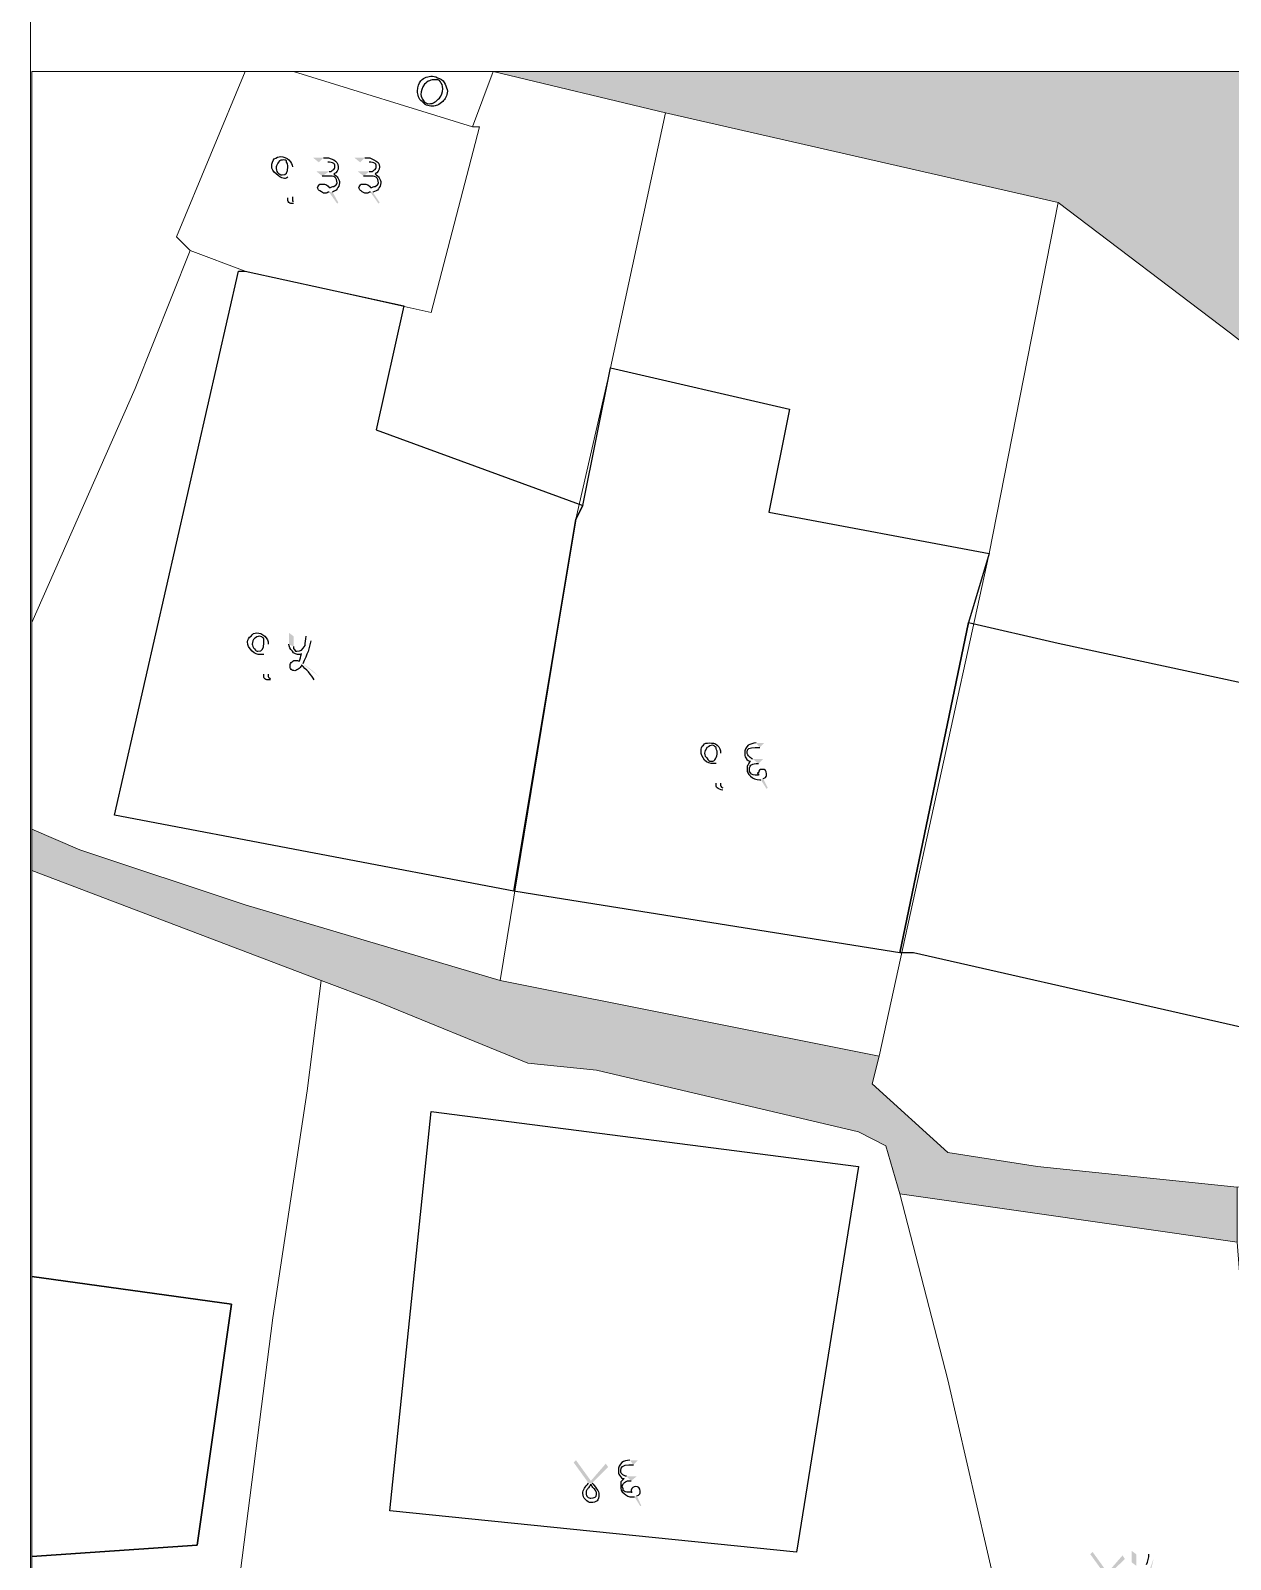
# Model space of a CAD drawing. Header units: inches. Extents: x 2 to 197762, y -33236 to 9.
# Drawn here: x 103864 to 104734, y -15167 to -14057 of the extents above; entities that cross this region are included whole.
import ezdxf

# ---------------------------------------------------------------- set-up
doc = ezdxf.new("R2010")
doc.units = ezdxf.units.IN
doc.header["$LTSCALE"] = 5
doc.header["$MEASUREMENT"] = 0
doc.layers.add('PDF_Geometry', color=7, linetype='Continuous')
doc.layers.add('PDF_Solid Fills', color=7, linetype='Continuous')

msp = doc.modelspace()

# ---------------------------------------------------------------- hatches: boundary and pattern name
at = {"layer": 'PDF_Solid Fills', "true_color": 0xc3c3c3, "transparency": 33554531}
h = msp.add_hatch(color=9, dxfattribs=at)
h.paths.add_polyline_path([(106694.44, -15126.79), (106604.44, -15721.79), (106569.44, -15706.79), (106524.44, -16036.79), (106479.44, -16016.79), (106579.44, -15311.79), (106609.44, -15086.79), (106614.44, -15086.79)], flags=0)
h.paths.add_polyline_path([(106664.44, -15091.79), (106894.44, -15206.79), (107119.44, -15326.79), (107144.44, -15336.79), (107159.44, -15346.79), (107419.44, -15361.79), (107574.44, -15371.79), (107599.44, -15371.79), (107599.44, -15411.79), (107444.44, -15396.79), (107224.44, -15376.79), (107149.44, -15366.79), (107144.44, -15366.79), (106954.44, -15266.79), (106724.44, -15146.79), (106694.44, -15126.79), (106614.44, -15086.79), (106609.44, -15086.79), (106399.44, -15036.79), (106154.44, -14981.79), (105919.44, -14936.79), (105889.44, -14921.79), (105639.44, -14811.79), (105609.44, -14796.79), (105449.44, -14726.79), (105379.44, -14696.79), (105389.44, -14671.79), (105664.44, -14796.79), (105924.44, -14911.79), (106029.44, -14936.79), (106259.44, -14981.79), (106479.44, -15031.79), (106624.44, -15071.79)], flags=0)
h.paths.add_polyline_path([(105234.44, -14616.79), (105219.44, -14646.79), (105164.44, -14746.79), (105149.44, -14861.79), (105124.44, -15061.79), (105129.44, -15086.79), (105154.44, -15206.79), (105194.44, -15206.79), (105214.44, -15296.79), (105274.44, -15571.79), (105314.44, -15636.79), (105409.44, -15811.79), (105524.44, -15976.79), (105574.44, -16051.79), (105599.44, -16246.79), (105624.44, -16436.79), (105614.44, -16621.79), (105629.44, -16691.79), (105924.44, -16711.79), (105979.44, -16761.79), (106374.44, -16806.79), (106534.44, -16811.79), (106829.44, -16821.79), (106949.44, -16826.79), (106954.44, -16826.79), (107099.44, -16801.79), (107164.44, -16781.79), (107374.44, -16721.79), (107424.44, -16706.79), (107599.44, -16706.79), (107599.44, -16756.79), (107179.44, -16816.79), (107159.44, -16816.79), (107134.44, -16821.79), (107129.44, -16826.79), (106989.44, -16851.79), (106774.44, -16851.79), (106704.44, -16851.79), (106459.44, -16851.79), (106429.44, -16851.79), (106194.44, -16826.79), (105994.44, -16806.79), (105949.44, -16796.79), (105954.44, -17081.79), (105949.44, -17331.79), (105999.44, -17421.79), (105939.44, -17421.79), (105879.44, -17301.79), (105889.44, -17116.79), (105894.44, -17071.79), (105899.44, -16751.79), (105729.44, -16741.79), (105574.44, -16731.79), (105594.44, -16681.79), (105584.44, -16676.79), (105579.44, -16501.79), (105574.44, -16356.79), (105569.44, -16306.79), (105534.44, -16106.79), (105494.44, -16056.79), (105374.44, -15956.79), (105284.44, -15966.79), (105179.44, -15981.79), (105004.44, -16006.79), (104924.44, -16006.79), (104819.44, -16061.79), (104654.44, -16046.79), (104364.44, -16021.79), (103959.44, -15986.79), (103864.44, -15961.79), (103864.44, -15826.79), (103994.44, -15841.79), (104104.44, -15841.79), (104109.44, -15911.79), (104154.44, -15916.79), (104374.44, -15946.79), (104484.44, -15951.79), (104634.44, -15956.79), (104909.44, -15971.79), (104914.44, -15971.79), (104969.44, -15951.79), (105364.44, -15916.79), (105214.44, -15581.79), (105214.44, -15576.79), (105079.44, -15226.79), (105054.44, -15216.79), (105029.44, -15036.79), (105069.44, -15031.79), (105059.44, -14881.79), (105069.44, -14741.79), (105079.44, -14621.79), (105064.44, -14576.79)], flags=0)
h.paths.add_polyline_path([(107409.44, -14471.79), (107404.44, -14501.79), (107284.44, -14491.79), (107069.44, -14466.79), (106919.44, -14446.79), (106929.44, -14421.79)], flags=0)
h.paths.add_polyline_path([(106929.44, -14421.79), (106919.44, -14446.79), (106864.44, -14441.79), (106614.44, -14381.79), (106569.44, -14351.79), (106574.44, -14326.79), (106634.44, -14361.79), (106874.44, -14416.79)], flags=0)
h.paths.add_polyline_path([(107599.44, -14421.79), (107589.44, -14426.79), (107459.44, -14496.79), (107429.44, -14501.79), (107414.44, -14546.79), (107409.44, -14556.79), (107359.44, -14736.79), (107359.44, -14766.79), (107329.44, -14836.79), (107314.44, -14876.79), (107159.44, -15296.79), (107144.44, -15336.79), (107119.44, -15326.79), (107174.44, -15196.79), (107184.44, -15141.79), (107194.44, -15111.79), (107239.44, -15006.79), (107309.44, -14836.79), (107324.44, -14796.79), (107319.44, -14791.79), (107349.44, -14651.79), (107399.44, -14526.79), (107404.44, -14501.79), (107409.44, -14471.79), (107444.44, -14476.79), (107579.44, -14406.79), (107599.44, -14396.79)], flags=0)
h.paths.add_polyline_path([(103864.44, -14636.79), (103899.44, -14651.79), (104019.44, -14691.79), (104204.44, -14746.79), (104479.44, -14801.79), (104474.44, -14821.79), (104529.44, -14871.79), (104594.44, -14881.79), (104739.44, -14896.79), (104739.44, -14936.79), (104494.44, -14901.79), (104484.44, -14866.79), (104464.44, -14856.79), (104274.44, -14811.79), (104224.44, -14806.79), (104114.44, -14761.79), (104074.44, -14746.79), (103864.44, -14666.79)], flags=0)
h.paths.add_polyline_path([(103864.44, -17336.79), (103909.44, -17361.79), (104019.44, -17381.79), (104229.44, -17421.79), (103904.44, -17421.79), (103864.44, -17411.79)], flags=0)
h.paths.add_polyline_path([(105549.44, -14296.79), (105384.44, -14576.79), (105429.44, -14596.79), (105389.44, -14671.79), (105379.44, -14696.79), (105234.44, -14616.79), (105064.44, -14576.79), (105024.44, -14521.79), (104974.44, -14471.79), (104914.44, -14416.79), (104734.44, -14276.79), (104609.44, -14181.79), (104324.44, -14116.79), (104199.44, -14086.79), (104814.44, -14086.79), (104999.44, -14241.79), (104999.44, -14251.79), (105339.44, -14401.79), (105469.44, -14116.79), (105479.44, -14086.79), (105484.44, -14086.79), (105609.44, -14086.79), (105549.44, -14231.79), (105569.44, -14251.79)], flags=0)
h.paths.add_polyline_path([(106574.44, -14326.79), (106569.44, -14351.79), (106404.44, -14251.79), (106219.44, -14261.79), (106049.44, -14251.79), (105969.44, -14246.79), (105949.44, -14206.79), (105889.44, -14086.79), (105914.44, -14086.79), (105994.44, -14221.79), (106184.44, -14241.79), (106399.44, -14221.79)], flags=0)
h = msp.add_hatch(color=9, dxfattribs=at)
h.paths.add_polyline_path([(106694.44, -15126.79), (106604.44, -15721.79), (106569.44, -15706.79), (106524.44, -16036.79), (106479.44, -16016.79), (106579.44, -15311.79), (106609.44, -15086.79), (106614.44, -15086.79)], flags=0)
h.paths.add_polyline_path([(106664.44, -15091.79), (106894.44, -15206.79), (107119.44, -15326.79), (107144.44, -15336.79), (107159.44, -15346.79), (107419.44, -15361.79), (107574.44, -15371.79), (107599.44, -15371.79), (107599.44, -15411.79), (107444.44, -15396.79), (107224.44, -15376.79), (107149.44, -15366.79), (107144.44, -15366.79), (106954.44, -15266.79), (106724.44, -15146.79), (106694.44, -15126.79), (106614.44, -15086.79), (106609.44, -15086.79), (106399.44, -15036.79), (106154.44, -14981.79), (105919.44, -14936.79), (105889.44, -14921.79), (105639.44, -14811.79), (105609.44, -14796.79), (105449.44, -14726.79), (105379.44, -14696.79), (105389.44, -14671.79), (105664.44, -14796.79), (105924.44, -14911.79), (106029.44, -14936.79), (106259.44, -14981.79), (106479.44, -15031.79), (106624.44, -15071.79)], flags=0)
h.paths.add_polyline_path([(105234.44, -14616.79), (105219.44, -14646.79), (105164.44, -14746.79), (105149.44, -14861.79), (105124.44, -15061.79), (105129.44, -15086.79), (105154.44, -15206.79), (105194.44, -15206.79), (105214.44, -15296.79), (105274.44, -15571.79), (105314.44, -15636.79), (105409.44, -15811.79), (105524.44, -15976.79), (105574.44, -16051.79), (105599.44, -16246.79), (105624.44, -16436.79), (105614.44, -16621.79), (105629.44, -16691.79), (105924.44, -16711.79), (105979.44, -16761.79), (106374.44, -16806.79), (106534.44, -16811.79), (106829.44, -16821.79), (106949.44, -16826.79), (106954.44, -16826.79), (107099.44, -16801.79), (107164.44, -16781.79), (107374.44, -16721.79), (107424.44, -16706.79), (107599.44, -16706.79), (107599.44, -16756.79), (107179.44, -16816.79), (107159.44, -16816.79), (107134.44, -16821.79), (107129.44, -16826.79), (106989.44, -16851.79), (106774.44, -16851.79), (106704.44, -16851.79), (106459.44, -16851.79), (106429.44, -16851.79), (106194.44, -16826.79), (105994.44, -16806.79), (105949.44, -16796.79), (105954.44, -17081.79), (105949.44, -17331.79), (105999.44, -17421.79), (105939.44, -17421.79), (105879.44, -17301.79), (105889.44, -17116.79), (105894.44, -17071.79), (105899.44, -16751.79), (105729.44, -16741.79), (105574.44, -16731.79), (105594.44, -16681.79), (105584.44, -16676.79), (105579.44, -16501.79), (105574.44, -16356.79), (105569.44, -16306.79), (105534.44, -16106.79), (105494.44, -16056.79), (105374.44, -15956.79), (105284.44, -15966.79), (105179.44, -15981.79), (105004.44, -16006.79), (104924.44, -16006.79), (104819.44, -16061.79), (104654.44, -16046.79), (104364.44, -16021.79), (103959.44, -15986.79), (103864.44, -15961.79), (103864.44, -15826.79), (103994.44, -15841.79), (104104.44, -15841.79), (104109.44, -15911.79), (104154.44, -15916.79), (104374.44, -15946.79), (104484.44, -15951.79), (104634.44, -15956.79), (104909.44, -15971.79), (104914.44, -15971.79), (104969.44, -15951.79), (105364.44, -15916.79), (105214.44, -15581.79), (105214.44, -15576.79), (105079.44, -15226.79), (105054.44, -15216.79), (105029.44, -15036.79), (105069.44, -15031.79), (105059.44, -14881.79), (105069.44, -14741.79), (105079.44, -14621.79), (105064.44, -14576.79)], flags=0)
h.paths.add_polyline_path([(107409.44, -14471.79), (107404.44, -14501.79), (107284.44, -14491.79), (107069.44, -14466.79), (106919.44, -14446.79), (106929.44, -14421.79)], flags=0)
h.paths.add_polyline_path([(106929.44, -14421.79), (106919.44, -14446.79), (106864.44, -14441.79), (106614.44, -14381.79), (106569.44, -14351.79), (106574.44, -14326.79), (106634.44, -14361.79), (106874.44, -14416.79)], flags=0)
h.paths.add_polyline_path([(107599.44, -14421.79), (107589.44, -14426.79), (107459.44, -14496.79), (107429.44, -14501.79), (107414.44, -14546.79), (107409.44, -14556.79), (107359.44, -14736.79), (107359.44, -14766.79), (107329.44, -14836.79), (107314.44, -14876.79), (107159.44, -15296.79), (107144.44, -15336.79), (107119.44, -15326.79), (107174.44, -15196.79), (107184.44, -15141.79), (107194.44, -15111.79), (107239.44, -15006.79), (107309.44, -14836.79), (107324.44, -14796.79), (107319.44, -14791.79), (107349.44, -14651.79), (107399.44, -14526.79), (107404.44, -14501.79), (107409.44, -14471.79), (107444.44, -14476.79), (107579.44, -14406.79), (107599.44, -14396.79)], flags=0)
h.paths.add_polyline_path([(103864.44, -14636.79), (103899.44, -14651.79), (104019.44, -14691.79), (104204.44, -14746.79), (104479.44, -14801.79), (104474.44, -14821.79), (104529.44, -14871.79), (104594.44, -14881.79), (104739.44, -14896.79), (104739.44, -14936.79), (104494.44, -14901.79), (104484.44, -14866.79), (104464.44, -14856.79), (104274.44, -14811.79), (104224.44, -14806.79), (104114.44, -14761.79), (104074.44, -14746.79), (103864.44, -14666.79)], flags=0)
h.paths.add_polyline_path([(103864.44, -17336.79), (103909.44, -17361.79), (104019.44, -17381.79), (104229.44, -17421.79), (103904.44, -17421.79), (103864.44, -17411.79)], flags=0)
h.paths.add_polyline_path([(105549.44, -14296.79), (105384.44, -14576.79), (105429.44, -14596.79), (105389.44, -14671.79), (105379.44, -14696.79), (105234.44, -14616.79), (105064.44, -14576.79), (105024.44, -14521.79), (104974.44, -14471.79), (104914.44, -14416.79), (104734.44, -14276.79), (104609.44, -14181.79), (104324.44, -14116.79), (104199.44, -14086.79), (104814.44, -14086.79), (104999.44, -14241.79), (104999.44, -14251.79), (105339.44, -14401.79), (105469.44, -14116.79), (105479.44, -14086.79), (105484.44, -14086.79), (105609.44, -14086.79), (105549.44, -14231.79), (105569.44, -14251.79)], flags=0)
h.paths.add_polyline_path([(106574.44, -14326.79), (106569.44, -14351.79), (106404.44, -14251.79), (106219.44, -14261.79), (106049.44, -14251.79), (105969.44, -14246.79), (105949.44, -14206.79), (105889.44, -14086.79), (105914.44, -14086.79), (105994.44, -14221.79), (106184.44, -14241.79), (106399.44, -14221.79)], flags=0)
at = {"layer": 'PDF_Solid Fills', "transparency": 33554559}
h = msp.add_hatch(color=256, dxfattribs=at)
h.paths.add_polyline_path([(104053.61, -14155.95), (104053.61, -14177.62)], flags=0)
h.paths.add_polyline_path([(104054.44, -14180.95), (104054.44, -14182.62)], flags=0)
h.paths.add_polyline_path([(104072.78, -14152.62), (104068.61, -14149.29), (104076.11, -14149.29)], flags=0)
h.paths.add_polyline_path([(104082.78, -14174.29), (104086.94, -14181.79), (104086.11, -14182.62), (104080.28, -14174.29)], flags=0)
h.paths.add_polyline_path([(104075.28, -14162.62), (104071.11, -14159.29), (104080.28, -14159.29)], flags=0)
h.paths.add_polyline_path([(104102.78, -14152.62), (104098.61, -14149.29), (104106.11, -14149.29)], flags=0)
h.paths.add_polyline_path([(104111.94, -14174.29), (104116.94, -14181.79), (104116.11, -14182.62), (104110.28, -14174.29)], flags=0)
h.paths.add_polyline_path([(104105.28, -14162.62), (104101.11, -14159.29), (104109.44, -14159.29)], flags=0)
h = msp.add_hatch(color=256, dxfattribs=at)
h.paths.add_polyline_path([(104036.11, -14502.62), (104036.11, -14524.29)], flags=0)
h.paths.add_polyline_path([(104037.78, -14527.62), (104037.78, -14528.45)], flags=0)
h.paths.add_polyline_path([(104063.61, -14496.79), (104066.94, -14500.12)], flags=0)
h.paths.add_polyline_path([(104072.78, -14525.95, 0.0591512), (104061.11, -14516.79)], flags=0)
h.paths.add_polyline_path([(104072.78, -14525.95), (104069.44, -14528.45)], flags=0)
h.paths.add_polyline_path([(104051.11, -14502.62), (104051.11, -14494.29), (104054.44, -14496.79), (104054.44, -14504.29)], flags=0)
h = msp.add_hatch(color=256, dxfattribs=at)
h.paths.add_polyline_path([(104364.44, -14581.79), (104364.44, -14603.45)], flags=0)
h.paths.add_polyline_path([(104366.11, -14606.79), (104366.11, -14608.45)], flags=0)
h.paths.add_polyline_path([(104392.78, -14577.62), (104396.11, -14574.29), (104390.28, -14574.29)], flags=0)
h.paths.add_polyline_path([(104393.61, -14600.95), (104397.78, -14607.62), (104398.61, -14606.79), (104395.28, -14600.12)], flags=0)
h.paths.add_polyline_path([(104391.94, -14589.29), (104395.28, -14585.95), (104387.78, -14585.95)], flags=0)
h = msp.add_hatch(color=256, dxfattribs=at)
h.paths.add_polyline_path([(104268.61, -15111.79), (104257.78, -15096.79), (104259.44, -15095.12), (104270.28, -15110.12), (104281.11, -15097.62), (104282.78, -15100.12), (104271.11, -15111.79)], flags=0)
h.paths.add_polyline_path([(104301.11, -15098.45), (104304.44, -15095.12), (104298.61, -15095.12)], flags=0)
h.paths.add_polyline_path([(104301.94, -15121.79), (104306.11, -15128.45), (104306.94, -15128.45), (104303.61, -15120.95)], flags=0)
h.paths.add_polyline_path([(104299.44, -15110.12), (104303.61, -15106.79), (104296.11, -15106.79)], flags=0)
h = msp.add_hatch(color=256, dxfattribs=at)
h.paths.add_polyline_path([(104643.61, -15178.45), (104632.78, -15163.45), (104634.44, -15161.79), (104645.28, -15176.79), (104656.11, -15164.29), (104657.78, -15166.79), (104646.11, -15178.45)], flags=0)
h.paths.add_polyline_path([(104675.28, -15163.45), (104678.61, -15166.79)], flags=0)
h.paths.add_polyline_path([(104672.78, -15183.45, 0.088944), (104678.61, -15166.79)], flags=0)
h.paths.add_polyline_path([(104684.44, -15193.45), (104681.11, -15195.12)], flags=0)
h.paths.add_polyline_path([(104662.78, -15169.29), (104662.78, -15160.95), (104666.11, -15163.45), (104666.11, -15171.79)], flags=0)

# ---------------------------------------------------------------- linework, layer by layer
at = {"layer": 'PDF_Geometry', "lineweight": 13}
msp.add_lwpolyline([(103863.61, -13751.79), (107601.11, -13751.79), (107601.11, -17423.45), (103863.61, -17423.45)], close=True, dxfattribs=at)
at = {"layer": 'PDF_Geometry', "lineweight": 9}
for points in [[(103979.44, -14216.79), (103939.44, -14316.79), (103864.44, -14486.79), (103864.44, -14086.79), (104019.44, -14086.79), (103969.44, -14206.79)], [(104324.44, -14116.79), (104284.44, -14301.79), (104259.44, -14411.79), (104204.44, -14746.79), (104019.44, -14691.79), (103899.44, -14651.79), (103864.44, -14636.79), (103864.44, -14486.79), (103939.44, -14316.79), (103979.44, -14216.79), (104019.44, -14231.79), (104154.44, -14261.79), (104189.44, -14126.79), (104184.44, -14126.79), (104199.44, -14086.79)], [(103979.44, -14216.79), (103939.44, -14316.79), (103864.44, -14486.79), (103864.44, -14086.79), (104019.44, -14086.79), (103969.44, -14206.79)], [(104324.44, -14116.79), (104284.44, -14301.79), (104259.44, -14411.79), (104204.44, -14746.79), (104019.44, -14691.79), (103899.44, -14651.79), (103864.44, -14636.79), (103864.44, -14486.79), (103939.44, -14316.79), (103979.44, -14216.79), (104019.44, -14231.79), (104154.44, -14261.79), (104189.44, -14126.79), (104184.44, -14126.79), (104199.44, -14086.79)], [(104184.44, -14126.79), (104189.44, -14126.79), (104154.44, -14261.79), (104019.44, -14231.79), (103979.44, -14216.79), (103969.44, -14206.79), (104019.44, -14086.79), (104054.44, -14086.79)], [(104184.44, -14126.79), (104189.44, -14126.79), (104154.44, -14261.79), (104019.44, -14231.79), (103979.44, -14216.79), (103969.44, -14206.79), (104019.44, -14086.79), (104054.44, -14086.79)], [(104184.44, -14126.79), (104054.44, -14086.79), (104154.44, -14086.79), (104199.44, -14086.79)], [(104184.44, -14126.79), (104054.44, -14086.79), (104154.44, -14086.79), (104199.44, -14086.79)], [(105549.44, -14296.79), (105384.44, -14576.79), (105429.44, -14596.79), (105389.44, -14671.79), (105379.44, -14696.79), (105234.44, -14616.79), (105064.44, -14576.79), (105024.44, -14521.79), (104974.44, -14471.79), (104914.44, -14416.79), (104734.44, -14276.79), (104609.44, -14181.79), (104324.44, -14116.79), (104199.44, -14086.79), (104814.44, -14086.79), (104999.44, -14241.79), (104999.44, -14251.79), (105339.44, -14401.79), (105469.44, -14116.79), (105479.44, -14086.79), (105484.44, -14086.79), (105609.44, -14086.79), (105549.44, -14231.79), (105569.44, -14251.79)], [(105549.44, -14296.79), (105384.44, -14576.79), (105429.44, -14596.79), (105389.44, -14671.79), (105379.44, -14696.79), (105234.44, -14616.79), (105064.44, -14576.79), (105024.44, -14521.79), (104974.44, -14471.79), (104914.44, -14416.79), (104734.44, -14276.79), (104609.44, -14181.79), (104324.44, -14116.79), (104199.44, -14086.79), (104814.44, -14086.79), (104999.44, -14241.79), (104999.44, -14251.79), (105339.44, -14401.79), (105469.44, -14116.79), (105479.44, -14086.79), (105484.44, -14086.79), (105609.44, -14086.79), (105549.44, -14231.79), (105569.44, -14251.79)], [(104609.44, -14181.79), (104559.44, -14436.79), (104479.44, -14801.79), (104204.44, -14746.79), (104259.44, -14411.79), (104284.44, -14301.79), (104324.44, -14116.79)], [(104609.44, -14181.79), (104559.44, -14436.79), (104479.44, -14801.79), (104204.44, -14746.79), (104259.44, -14411.79), (104284.44, -14301.79), (104324.44, -14116.79)], [(105064.44, -14576.79), (105079.44, -14621.79), (105069.44, -14741.79), (105059.44, -14881.79), (104874.44, -14891.79), (104739.44, -14896.79), (104594.44, -14881.79), (104529.44, -14871.79), (104474.44, -14821.79), (104479.44, -14801.79), (104559.44, -14436.79), (104609.44, -14181.79), (104734.44, -14276.79), (104914.44, -14416.79), (104974.44, -14471.79), (105024.44, -14521.79)], [(105064.44, -14576.79), (105079.44, -14621.79), (105069.44, -14741.79), (105059.44, -14881.79), (104874.44, -14891.79), (104739.44, -14896.79), (104594.44, -14881.79), (104529.44, -14871.79), (104474.44, -14821.79), (104479.44, -14801.79), (104559.44, -14436.79), (104609.44, -14181.79), (104734.44, -14276.79), (104914.44, -14416.79), (104974.44, -14471.79), (105024.44, -14521.79)], [(103864.44, -14636.79), (103899.44, -14651.79), (104019.44, -14691.79), (104204.44, -14746.79), (104479.44, -14801.79), (104474.44, -14821.79), (104529.44, -14871.79), (104594.44, -14881.79), (104739.44, -14896.79), (104739.44, -14936.79), (104494.44, -14901.79), (104484.44, -14866.79), (104464.44, -14856.79), (104274.44, -14811.79), (104224.44, -14806.79), (104114.44, -14761.79), (104074.44, -14746.79), (103864.44, -14666.79)], [(103864.44, -14636.79), (103899.44, -14651.79), (104019.44, -14691.79), (104204.44, -14746.79), (104479.44, -14801.79), (104474.44, -14821.79), (104529.44, -14871.79), (104594.44, -14881.79), (104739.44, -14896.79), (104739.44, -14936.79), (104494.44, -14901.79), (104484.44, -14866.79), (104464.44, -14856.79), (104274.44, -14811.79), (104224.44, -14806.79), (104114.44, -14761.79), (104074.44, -14746.79), (103864.44, -14666.79)], [(104074.44, -14746.79), (104064.44, -14826.79), (104039.44, -14991.79), (104014.44, -15186.79), (104014.44, -15196.79), (103864.44, -15191.79), (103864.44, -14666.79)], [(104074.44, -14746.79), (104064.44, -14826.79), (104039.44, -14991.79), (104014.44, -15186.79), (104014.44, -15196.79), (103864.44, -15191.79), (103864.44, -14666.79)], [(104494.44, -14901.79), (104529.44, -15036.79), (104599.44, -15341.79), (104449.44, -15361.79), (104439.44, -15361.79), (104229.44, -15386.79), (104064.44, -15406.79), (104049.44, -15406.79), (104049.44, -15351.79), (104019.44, -15351.79), (104019.44, -15216.79), (104014.44, -15196.79), (104014.44, -15186.79), (104039.44, -14991.79), (104064.44, -14826.79), (104074.44, -14746.79), (104114.44, -14761.79), (104224.44, -14806.79), (104274.44, -14811.79), (104464.44, -14856.79), (104484.44, -14866.79)], [(104494.44, -14901.79), (104529.44, -15036.79), (104599.44, -15341.79), (104449.44, -15361.79), (104439.44, -15361.79), (104229.44, -15386.79), (104064.44, -15406.79), (104049.44, -15406.79), (104049.44, -15351.79), (104019.44, -15351.79), (104019.44, -15216.79), (104014.44, -15196.79), (104014.44, -15186.79), (104039.44, -14991.79), (104064.44, -14826.79), (104074.44, -14746.79), (104114.44, -14761.79), (104224.44, -14806.79), (104274.44, -14811.79), (104464.44, -14856.79), (104484.44, -14866.79)], [(104494.44, -14901.79), (104739.44, -14936.79), (104769.44, -15321.79), (104599.44, -15341.79), (104529.44, -15036.79)], [(104494.44, -14901.79), (104739.44, -14936.79), (104769.44, -15321.79), (104599.44, -15341.79), (104529.44, -15036.79)]]:
    msp.add_lwpolyline(points, close=True, dxfattribs=at)
at = {"layer": 'PDF_Geometry', "color": 21, "lineweight": 13, "true_color": 0xffafaf}
for points in [[(104264.44, -14401.79), (104259.44, -14411.79), (104214.44, -14681.79), (103924.44, -14626.79), (104014.44, -14231.79), (104019.44, -14231.79), (104134.44, -14256.79), (104114.44, -14346.79)], [(104264.44, -14401.79), (104259.44, -14411.79), (104214.44, -14681.79), (103924.44, -14626.79), (104014.44, -14231.79), (104019.44, -14231.79), (104134.44, -14256.79), (104114.44, -14346.79)], [(104264.44, -14401.79), (104259.44, -14411.79), (104214.44, -14681.79), (103924.44, -14626.79), (104014.44, -14231.79), (104019.44, -14231.79), (104134.44, -14256.79), (104114.44, -14346.79)], [(104264.44, -14401.79), (104259.44, -14411.79), (104214.44, -14681.79), (103924.44, -14626.79), (104014.44, -14231.79), (104019.44, -14231.79), (104134.44, -14256.79), (104114.44, -14346.79)], [(104544.44, -14486.79), (104494.44, -14726.79), (104244.44, -14686.79), (104214.44, -14681.79), (104259.44, -14411.79), (104264.44, -14401.79), (104284.44, -14301.79), (104414.44, -14331.79), (104399.44, -14406.79), (104559.44, -14436.79)], [(104544.44, -14486.79), (104494.44, -14726.79), (104244.44, -14686.79), (104214.44, -14681.79), (104259.44, -14411.79), (104264.44, -14401.79), (104284.44, -14301.79), (104414.44, -14331.79), (104399.44, -14406.79), (104559.44, -14436.79)], [(104544.44, -14486.79), (104494.44, -14726.79), (104244.44, -14686.79), (104214.44, -14681.79), (104259.44, -14411.79), (104264.44, -14401.79), (104284.44, -14301.79), (104414.44, -14331.79), (104399.44, -14406.79), (104559.44, -14436.79)], [(104544.44, -14486.79), (104494.44, -14726.79), (104244.44, -14686.79), (104214.44, -14681.79), (104259.44, -14411.79), (104264.44, -14401.79), (104284.44, -14301.79), (104414.44, -14331.79), (104399.44, -14406.79), (104559.44, -14436.79)], [(104494.44, -14726.79), (104544.44, -14486.79), (104609.44, -14501.79), (104934.44, -14571.79), (104879.44, -14811.79), (104504.44, -14726.79)], [(104494.44, -14726.79), (104544.44, -14486.79), (104609.44, -14501.79), (104934.44, -14571.79), (104879.44, -14811.79), (104504.44, -14726.79)], [(104494.44, -14726.79), (104544.44, -14486.79), (104609.44, -14501.79), (104934.44, -14571.79), (104879.44, -14811.79), (104504.44, -14726.79)], [(104494.44, -14726.79), (104544.44, -14486.79), (104609.44, -14501.79), (104934.44, -14571.79), (104879.44, -14811.79), (104504.44, -14726.79)], [(104464.44, -14881.79), (104419.44, -15161.79), (104124.44, -15131.79), (104154.44, -14841.79)], [(104464.44, -14881.79), (104419.44, -15161.79), (104124.44, -15131.79), (104154.44, -14841.79)], [(104464.44, -14881.79), (104419.44, -15161.79), (104124.44, -15131.79), (104154.44, -14841.79)], [(104464.44, -14881.79), (104419.44, -15161.79), (104124.44, -15131.79), (104154.44, -14841.79)], [(103864.44, -15165.06), (103984.44, -15156.79), (104009.44, -14981.79), (103864.44, -14961.79), (104009.44, -14981.79), (103984.44, -15156.79)], [(103864.44, -15165.06), (103984.44, -15156.79), (104009.44, -14981.79), (103864.44, -14961.79), (104009.44, -14981.79), (103984.44, -15156.79)]]:
    msp.add_lwpolyline(points, close=True, dxfattribs=at)
at = {"layer": 'PDF_Geometry', "color": 21, "lineweight": 25, "true_color": 0xffafaf}
for points in [[(104264.44, -14401.79), (104259.44, -14411.79), (104214.44, -14681.79), (103924.44, -14626.79), (104014.44, -14231.79), (104019.44, -14231.79), (104134.44, -14256.79), (104114.44, -14346.79)], [(104264.44, -14401.79), (104259.44, -14411.79), (104214.44, -14681.79), (103924.44, -14626.79), (104014.44, -14231.79), (104019.44, -14231.79), (104134.44, -14256.79), (104114.44, -14346.79)], [(104544.44, -14486.79), (104494.44, -14726.79), (104244.44, -14686.79), (104214.44, -14681.79), (104259.44, -14411.79), (104264.44, -14401.79), (104284.44, -14301.79), (104414.44, -14331.79), (104399.44, -14406.79), (104559.44, -14436.79)], [(104544.44, -14486.79), (104494.44, -14726.79), (104244.44, -14686.79), (104214.44, -14681.79), (104259.44, -14411.79), (104264.44, -14401.79), (104284.44, -14301.79), (104414.44, -14331.79), (104399.44, -14406.79), (104559.44, -14436.79)], [(104494.44, -14726.79), (104544.44, -14486.79), (104609.44, -14501.79), (104934.44, -14571.79), (104879.44, -14811.79), (104504.44, -14726.79)], [(104494.44, -14726.79), (104544.44, -14486.79), (104609.44, -14501.79), (104934.44, -14571.79), (104879.44, -14811.79), (104504.44, -14726.79)], [(104464.44, -14881.79), (104419.44, -15161.79), (104124.44, -15131.79), (104154.44, -14841.79)], [(104464.44, -14881.79), (104419.44, -15161.79), (104124.44, -15131.79), (104154.44, -14841.79)], [(103864.44, -15165.06), (103984.44, -15156.79), (104009.44, -14981.79), (103864.44, -14961.79), (104009.44, -14981.79), (103984.44, -15156.79)]]:
    msp.add_lwpolyline(points, close=True, dxfattribs=at)
at = {"layer": 'PDF_Geometry', "lineweight": 25}
for points in [[(104144.44, -14100.95), (104144.44, -14097.62), (104145.28, -14095.12), (104146.94, -14093.45)], [(104146.94, -14093.45), (104149.44, -14090.95), (104151.94, -14090.12), (104155.28, -14090.12)], [(104149.44, -14095.95), (104147.78, -14098.45), (104146.94, -14100.95), (104146.94, -14103.45)], [(104156.94, -14092.62), (104154.44, -14092.62), (104151.94, -14093.45), (104149.44, -14095.95)], [(104155.28, -14090.12), (104156.94, -14090.12), (104158.61, -14090.95), (104160.28, -14091.79)], [(104161.11, -14094.29), (104160.28, -14092.62), (104158.61, -14092.62), (104156.94, -14092.62)], [(104160.28, -14091.79), (104162.78, -14092.62), (104163.61, -14094.29), (104164.44, -14095.95)], [(104160.28, -14105.95), (104161.94, -14104.29), (104162.78, -14101.79), (104162.78, -14099.29)], [(104162.78, -14099.29), (104162.78, -14096.79), (104161.94, -14095.12), (104161.11, -14094.29)], [(104164.44, -14095.95), (104165.28, -14097.62), (104166.11, -14099.29), (104166.11, -14100.95)], [(104147.78, -14108.45), (104145.28, -14106.79), (104144.44, -14103.45), (104144.44, -14100.95)], [(104146.94, -14103.45), (104146.94, -14105.12), (104147.78, -14106.79), (104148.61, -14107.62)], [(104155.28, -14111.79), (104151.94, -14111.79), (104149.44, -14110.95), (104147.78, -14108.45)], [(104148.61, -14107.62), (104149.44, -14109.29), (104151.11, -14110.12), (104152.78, -14110.12)], [(104152.78, -14110.12), (104156.11, -14110.12), (104157.78, -14108.45), (104160.28, -14105.95)], [(104162.78, -14108.45), (104160.28, -14110.95), (104157.78, -14111.79), (104155.28, -14111.79)], [(104166.11, -14100.95), (104166.11, -14104.29), (104164.44, -14106.79), (104162.78, -14108.45)], [(104038.61, -14155.12), (104038.61, -14153.45), (104039.44, -14151.79), (104040.28, -14150.12)], [(104040.28, -14150.12), (104041.94, -14149.29), (104043.61, -14148.45), (104045.28, -14148.45)], [(104043.61, -14152.62), (104042.78, -14153.45), (104041.94, -14155.12), (104041.94, -14155.95)], [(104046.94, -14150.95), (104046.11, -14150.95), (104044.44, -14150.95), (104043.61, -14152.62)], [(104045.28, -14148.45), (104046.94, -14148.45), (104049.44, -14149.29), (104051.11, -14150.95)], [(104049.44, -14152.62), (104049.44, -14150.95), (104048.61, -14150.95), (104046.94, -14150.95)], [(104050.28, -14155.95), (104050.28, -14154.29), (104050.28, -14153.45), (104049.44, -14152.62)], [(104051.11, -14150.95), (104052.78, -14152.62), (104053.61, -14154.29), (104053.61, -14155.95)], [(104076.11, -14149.29), (104078.61, -14149.29), (104081.11, -14149.29), (104083.61, -14150.95)], [(104083.61, -14153.45), (104082.78, -14152.62), (104081.11, -14152.62), (104079.44, -14152.62)], [(104083.61, -14150.95), (104085.28, -14151.79), (104086.94, -14153.45), (104086.94, -14155.95)], [(104084.44, -14155.95), (104084.44, -14155.12), (104084.44, -14154.29), (104083.61, -14153.45)], [(104106.11, -14149.29), (104108.61, -14149.29), (104111.11, -14149.29), (104112.78, -14150.95)], [(104113.61, -14153.45), (104112.78, -14152.62), (104111.11, -14152.62), (104109.44, -14152.62)], [(104112.78, -14150.95), (104115.28, -14151.79), (104116.94, -14153.45), (104116.94, -14155.95)], [(104114.44, -14155.95), (104114.44, -14155.12), (104114.44, -14154.29), (104113.61, -14153.45)], [(104041.94, -14160.95), (104039.44, -14159.29), (104038.61, -14157.62), (104038.61, -14155.12)], [(104041.94, -14155.95), (104041.94, -14157.62), (104041.94, -14159.29), (104042.78, -14160.12)], [(104047.78, -14164.29), (104045.28, -14164.29), (104043.61, -14162.62), (104041.94, -14160.95)], [(104042.78, -14160.12), (104043.61, -14160.95), (104045.28, -14161.79), (104046.11, -14161.79)], [(104046.11, -14161.79), (104049.44, -14161.79), (104050.28, -14160.12), (104050.28, -14155.95)], [(104050.28, -14163.45), (104049.44, -14164.29), (104048.61, -14164.29), (104047.78, -14164.29)], [(104077.78, -14162.62), (104076.94, -14162.62), (104076.11, -14162.62), (104075.28, -14162.62)], [(104079.44, -14162.62), (104078.61, -14162.62), (104078.61, -14162.62), (104077.78, -14162.62)], [(104084.44, -14163.45), (104083.61, -14162.62), (104081.94, -14162.62), (104079.44, -14162.62)], [(104080.28, -14159.29), (104081.11, -14159.29), (104081.94, -14159.29), (104082.78, -14158.45)], [(104082.78, -14158.45), (104084.44, -14157.62), (104084.44, -14156.79), (104084.44, -14155.95)], [(104086.94, -14155.95), (104086.94, -14158.45), (104086.11, -14160.12), (104083.61, -14160.95)], [(104083.61, -14160.95), (104086.11, -14162.62), (104087.78, -14165.12), (104087.78, -14167.62)], [(104086.11, -14167.62), (104086.11, -14165.95), (104085.28, -14164.29), (104084.44, -14163.45)], [(104107.78, -14162.62), (104106.94, -14162.62), (104106.11, -14162.62), (104105.28, -14162.62)], [(104109.44, -14162.62), (104108.61, -14162.62), (104108.61, -14162.62), (104107.78, -14162.62)], [(104109.44, -14159.29), (104111.11, -14159.29), (104111.94, -14159.29), (104112.78, -14158.45)], [(104114.44, -14163.45), (104112.78, -14162.62), (104111.94, -14162.62), (104109.44, -14162.62)], [(104112.78, -14158.45), (104114.44, -14157.62), (104114.44, -14156.79), (104114.44, -14155.95)], [(104116.94, -14155.95), (104116.94, -14158.45), (104115.28, -14160.12), (104113.61, -14160.95)], [(104113.61, -14160.95), (104116.11, -14162.62), (104117.78, -14165.12), (104117.78, -14167.62)], [(104116.11, -14167.62), (104116.11, -14165.95), (104115.28, -14164.29), (104114.44, -14163.45)], [(104071.94, -14170.95), (104071.94, -14170.12), (104072.78, -14169.29), (104073.61, -14168.45)], [(104073.61, -14173.45), (104072.78, -14173.45), (104071.94, -14171.79), (104071.94, -14170.95)], [(104073.61, -14168.45), (104073.61, -14168.45), (104074.44, -14168.45), (104075.28, -14168.45)], [(104076.94, -14175.12), (104076.11, -14175.12), (104075.28, -14174.29), (104073.61, -14173.45)], [(104075.28, -14168.45), (104077.78, -14168.45), (104079.44, -14169.29), (104080.28, -14170.95)], [(104080.28, -14174.29), (104079.44, -14174.29), (104078.61, -14175.12), (104076.94, -14175.12)], [(104080.28, -14170.95), (104081.94, -14170.95), (104082.78, -14170.12), (104083.61, -14170.12)], [(104086.11, -14171.79), (104085.28, -14173.45), (104083.61, -14173.45), (104082.78, -14174.29)], [(104083.61, -14170.12), (104085.28, -14169.29), (104086.11, -14168.45), (104086.11, -14167.62)], [(104087.78, -14167.62), (104087.78, -14169.29), (104086.94, -14170.95), (104086.11, -14171.79)], [(104101.94, -14170.95), (104101.94, -14170.12), (104102.78, -14169.29), (104103.61, -14168.45)], [(104103.61, -14173.45), (104102.78, -14173.45), (104101.94, -14171.79), (104101.94, -14170.95)], [(104103.61, -14168.45), (104103.61, -14168.45), (104104.44, -14168.45), (104105.28, -14168.45)], [(104106.94, -14175.12), (104106.11, -14175.12), (104104.44, -14174.29), (104103.61, -14173.45)], [(104105.28, -14168.45), (104107.78, -14168.45), (104109.44, -14169.29), (104110.28, -14170.95)], [(104110.28, -14174.29), (104109.44, -14174.29), (104108.61, -14175.12), (104106.94, -14175.12)], [(104110.28, -14170.95), (104111.94, -14170.95), (104112.78, -14170.12), (104113.61, -14170.12)], [(104116.11, -14171.79), (104115.28, -14173.45), (104113.61, -14173.45), (104111.94, -14174.29)], [(104113.61, -14170.12), (104115.28, -14169.29), (104116.11, -14168.45), (104116.11, -14167.62)], [(104117.78, -14167.62), (104117.78, -14169.29), (104116.94, -14170.95), (104116.11, -14171.79)], [(104051.11, -14181.79), (104050.28, -14180.95), (104050.28, -14180.12), (104050.28, -14178.45)], [(104054.44, -14182.62), (104052.78, -14182.62), (104051.94, -14182.62), (104051.11, -14181.79)], [(104053.61, -14177.62), (104053.61, -14179.29), (104053.61, -14180.12), (104053.61, -14180.12)], [(104053.61, -14180.12), (104053.61, -14180.95), (104053.61, -14180.95), (104054.44, -14180.95)], [(104021.11, -14500.95), (104021.11, -14499.29), (104021.94, -14497.62), (104023.61, -14496.79)], [(104023.61, -14496.79), (104024.44, -14495.12), (104026.11, -14494.29), (104027.78, -14494.29)], [(104026.11, -14498.45), (104025.28, -14499.29), (104024.44, -14500.95), (104024.44, -14502.62)], [(104029.44, -14496.79), (104028.61, -14496.79), (104026.94, -14497.62), (104026.11, -14498.45)], [(104027.78, -14494.29), (104029.44, -14494.29), (104031.94, -14495.12), (104033.61, -14496.79)], [(104032.78, -14498.45), (104031.94, -14497.62), (104031.11, -14496.79), (104029.44, -14496.79)], [(104032.78, -14501.79), (104032.78, -14500.95), (104032.78, -14499.29), (104032.78, -14498.45)], [(104033.61, -14496.79), (104035.28, -14498.45), (104036.11, -14500.12), (104036.11, -14502.62)], [(104062.78, -14503.45), (104062.78, -14501.79), (104063.61, -14499.29), (104063.61, -14496.79)], [(104024.44, -14507.62), (104021.94, -14505.12), (104021.11, -14503.45), (104021.11, -14500.95)], [(104024.44, -14502.62), (104024.44, -14503.45), (104025.28, -14505.12), (104026.11, -14505.95)], [(104030.28, -14510.12), (104028.61, -14510.12), (104026.11, -14509.29), (104024.44, -14507.62)], [(104026.11, -14505.95), (104026.94, -14507.62), (104027.78, -14507.62), (104028.61, -14507.62)], [(104028.61, -14507.62), (104031.94, -14507.62), (104032.78, -14505.95), (104032.78, -14501.79)], [(104032.78, -14510.12), (104031.94, -14510.12), (104031.11, -14510.12), (104030.28, -14510.12)], [(104053.61, -14507.62), (104051.94, -14505.95), (104051.11, -14504.29), (104051.11, -14502.62)], [(104058.61, -14510.12), (104056.94, -14510.12), (104054.44, -14509.29), (104053.61, -14507.62)], [(104054.44, -14504.29), (104054.44, -14505.95), (104054.44, -14505.95), (104055.28, -14506.79)], [(104055.28, -14506.79), (104055.28, -14507.62), (104056.11, -14507.62), (104056.94, -14507.62)], [(104056.94, -14507.62), (104059.44, -14507.62), (104061.11, -14506.79), (104062.78, -14503.45)], [(104058.61, -14515.12), (104059.44, -14513.45), (104059.44, -14511.79), (104060.28, -14509.29)], [(104060.28, -14509.29), (104059.44, -14510.12), (104059.44, -14510.12), (104058.61, -14510.12)], [(104066.94, -14500.12), (104066.11, -14505.12), (104064.44, -14510.12), (104061.11, -14516.79)], [(104051.94, -14518.45), (104051.94, -14517.62), (104051.94, -14516.79), (104052.78, -14515.95)], [(104052.78, -14520.95), (104051.94, -14520.12), (104051.94, -14519.29), (104051.94, -14518.45)], [(104052.78, -14515.95), (104053.61, -14515.12), (104054.44, -14514.29), (104055.28, -14514.29)], [(104055.28, -14521.79), (104054.44, -14521.79), (104053.61, -14521.79), (104052.78, -14520.95)], [(104055.28, -14514.29), (104056.94, -14514.29), (104057.78, -14514.29), (104058.61, -14515.12)], [(104058.61, -14520.12), (104057.78, -14520.95), (104056.11, -14521.79), (104055.28, -14521.79)], [(104060.28, -14517.62), (104060.28, -14518.45), (104059.44, -14519.29), (104058.61, -14520.12)], [(104065.28, -14522.62), (104063.61, -14520.95), (104061.94, -14519.29), (104060.28, -14517.62)], [(104033.61, -14527.62), (104032.78, -14527.62), (104032.78, -14525.95), (104032.78, -14524.29)], [(104037.78, -14528.45), (104035.28, -14528.45), (104034.44, -14528.45), (104033.61, -14527.62)], [(104036.11, -14524.29), (104036.11, -14525.12), (104036.11, -14525.95), (104036.11, -14525.95)], [(104036.11, -14525.95), (104036.11, -14526.79), (104036.94, -14526.79), (104037.78, -14527.62)], [(104069.44, -14528.45), (104068.61, -14526.79), (104066.94, -14525.12), (104065.28, -14522.62)], [(104350.28, -14580.12), (104350.28, -14578.45), (104350.28, -14576.79), (104351.94, -14575.95)], [(104351.94, -14575.95), (104352.78, -14574.29), (104354.44, -14574.29), (104356.11, -14574.29)], [(104358.61, -14575.95), (104356.94, -14575.95), (104356.11, -14576.79), (104354.44, -14577.62)], [(104356.11, -14574.29), (104358.61, -14574.29), (104360.28, -14574.29), (104361.94, -14575.95)], [(104361.11, -14577.62), (104360.28, -14576.79), (104359.44, -14575.95), (104358.61, -14575.95)], [(104361.94, -14575.95), (104363.61, -14577.62), (104364.44, -14579.29), (104364.44, -14581.79)], [(104384.44, -14575.95), (104382.78, -14577.62), (104381.94, -14579.29), (104381.94, -14581.79)], [(104390.28, -14574.29), (104387.78, -14574.29), (104386.11, -14575.12), (104384.44, -14575.95)], [(104352.78, -14586.79), (104351.11, -14584.29), (104350.28, -14582.62), (104350.28, -14580.12)], [(104354.44, -14577.62), (104353.61, -14579.29), (104352.78, -14580.12), (104352.78, -14581.79)], [(104352.78, -14581.79), (104352.78, -14583.45), (104353.61, -14584.29), (104354.44, -14585.12)], [(104359.44, -14589.29), (104356.94, -14589.29), (104354.44, -14588.45), (104352.78, -14586.79)], [(104354.44, -14585.12), (104355.28, -14586.79), (104356.11, -14587.62), (104357.78, -14587.62)], [(104357.78, -14587.62), (104360.28, -14587.62), (104361.94, -14585.12), (104361.94, -14580.95)], [(104361.94, -14580.95), (104361.94, -14580.12), (104361.11, -14578.45), (104361.11, -14577.62)], [(104381.94, -14581.79), (104381.94, -14582.62), (104381.94, -14584.29), (104382.78, -14585.12)], [(104382.78, -14585.12), (104383.61, -14586.79), (104385.28, -14587.62), (104386.11, -14587.62)], [(104383.61, -14580.95), (104383.61, -14578.45), (104385.28, -14577.62), (104389.44, -14577.62)], [(104385.28, -14584.29), (104384.44, -14583.45), (104383.61, -14582.62), (104383.61, -14580.95)], [(104386.11, -14587.62), (104385.28, -14588.45), (104384.44, -14589.29), (104384.44, -14590.12)], [(104387.78, -14585.95), (104386.94, -14585.95), (104386.11, -14585.12), (104385.28, -14584.29)], [(104389.44, -14577.62), (104390.28, -14577.62), (104390.28, -14577.62), (104391.11, -14577.62)], [(104391.11, -14577.62), (104391.94, -14577.62), (104392.78, -14577.62), (104392.78, -14577.62)], [(104361.11, -14589.29), (104360.28, -14589.29), (104359.44, -14589.29), (104359.44, -14589.29)], [(104384.44, -14590.12), (104383.61, -14590.95), (104383.61, -14591.79), (104383.61, -14593.45)], [(104383.61, -14593.45), (104383.61, -14595.12), (104384.44, -14596.79), (104386.11, -14598.45)], [(104385.28, -14593.45), (104385.28, -14591.79), (104386.11, -14590.12), (104386.94, -14590.12)], [(104385.28, -14595.12), (104385.28, -14594.29), (104385.28, -14593.45), (104385.28, -14593.45)], [(104386.11, -14595.95), (104386.11, -14595.95), (104385.28, -14595.12), (104385.28, -14595.12)], [(104391.11, -14597.62), (104388.61, -14597.62), (104386.94, -14597.62), (104386.11, -14595.95)], [(104386.11, -14598.45), (104387.78, -14600.12), (104390.28, -14600.95), (104392.78, -14600.95)], [(104386.94, -14590.12), (104387.78, -14589.29), (104389.44, -14589.29), (104391.94, -14589.29)], [(104391.94, -14595.95), (104391.94, -14595.95), (104391.11, -14595.95), (104391.11, -14595.95)], [(104391.11, -14595.95), (104391.11, -14596.79), (104391.94, -14596.79), (104391.94, -14596.79)], [(104391.94, -14597.62), (104391.94, -14597.62), (104391.94, -14597.62), (104391.11, -14597.62)], [(104394.44, -14593.45), (104392.78, -14593.45), (104391.94, -14594.29), (104391.94, -14595.95)], [(104391.94, -14596.79), (104391.94, -14597.62), (104391.94, -14597.62), (104391.94, -14597.62)], [(104397.78, -14596.79), (104397.78, -14594.29), (104396.94, -14593.45), (104394.44, -14593.45)], [(104396.94, -14599.29), (104397.78, -14598.45), (104397.78, -14597.62), (104397.78, -14596.79)], [(104361.94, -14606.79), (104361.11, -14606.79), (104361.11, -14605.12), (104361.11, -14603.45)], [(104366.11, -14608.45), (104364.44, -14608.45), (104362.78, -14607.62), (104361.94, -14606.79)], [(104364.44, -14603.45), (104364.44, -14604.29), (104364.44, -14605.12), (104364.44, -14605.12)], [(104364.44, -14605.12), (104364.44, -14605.95), (104365.28, -14606.79), (104366.11, -14606.79)], [(104392.78, -14600.95), (104392.78, -14600.95), (104392.78, -14600.95), (104393.61, -14600.95)], [(104395.28, -14600.12), (104396.11, -14600.12), (104396.94, -14599.29), (104396.94, -14599.29)], [(104292.78, -15096.79), (104291.11, -15098.45), (104290.28, -15100.12), (104290.28, -15102.62)], [(104291.94, -15102.62), (104291.94, -15100.12), (104293.61, -15098.45), (104297.78, -15098.45)], [(104298.61, -15095.12), (104296.11, -15095.12), (104294.44, -15095.95), (104292.78, -15096.79)], [(104297.78, -15098.45), (104297.78, -15098.45), (104298.61, -15098.45), (104299.44, -15098.45)], [(104299.44, -15098.45), (104300.28, -15098.45), (104301.11, -15098.45), (104301.11, -15098.45)], [(104290.28, -15102.62), (104290.28, -15104.29), (104290.28, -15105.12), (104291.11, -15105.95)], [(104291.11, -15105.95), (104291.94, -15107.62), (104292.78, -15108.45), (104294.44, -15108.45)], [(104292.78, -15105.12), (104291.94, -15104.29), (104291.94, -15103.45), (104291.94, -15102.62)], [(104294.44, -15108.45), (104293.61, -15109.29), (104292.78, -15110.12), (104291.94, -15110.95)], [(104296.11, -15106.79), (104295.28, -15106.79), (104293.61, -15105.95), (104292.78, -15105.12)], [(104264.44, -15119.29), (104264.44, -15116.79), (104266.11, -15114.29), (104268.61, -15111.79)], [(104266.11, -15123.45), (104265.28, -15122.62), (104264.44, -15120.95), (104264.44, -15119.29)], [(104268.61, -15115.12), (104267.78, -15115.95), (104267.78, -15115.95), (104266.94, -15117.62)], [(104266.94, -15117.62), (104266.94, -15117.62), (104266.94, -15118.45), (104266.94, -15119.29)], [(104266.94, -15119.29), (104266.94, -15120.12), (104266.94, -15120.95), (104267.78, -15121.79)], [(104270.28, -15112.62), (104269.44, -15113.45), (104269.44, -15114.29), (104268.61, -15115.12)], [(104271.11, -15114.29), (104271.11, -15114.29), (104271.11, -15113.45), (104270.28, -15112.62)], [(104270.28, -15122.62), (104272.78, -15122.62), (104274.44, -15121.79), (104274.44, -15120.12)], [(104276.11, -15120.12), (104276.11, -15124.29), (104274.44, -15125.95), (104270.28, -15125.95)], [(104271.11, -15111.79), (104271.94, -15112.62), (104273.61, -15114.29), (104274.44, -15115.95)], [(104272.78, -15115.95), (104272.78, -15115.95), (104271.94, -15115.12), (104271.11, -15114.29)], [(104274.44, -15118.45), (104273.61, -15117.62), (104273.61, -15116.79), (104272.78, -15115.95)], [(104274.44, -15115.95), (104276.11, -15117.62), (104276.11, -15118.45), (104276.11, -15120.12)], [(104274.44, -15120.12), (104274.44, -15119.29), (104274.44, -15119.29), (104274.44, -15118.45)], [(104291.94, -15110.95), (104291.94, -15111.79), (104291.94, -15112.62), (104291.94, -15114.29)], [(104291.94, -15114.29), (104291.94, -15115.95), (104291.94, -15117.62), (104294.44, -15119.29)], [(104292.78, -15114.29), (104293.61, -15112.62), (104294.44, -15110.95), (104295.28, -15110.95)], [(104293.61, -15115.95), (104293.61, -15115.12), (104292.78, -15114.29), (104292.78, -15114.29)], [(104294.44, -15117.62), (104293.61, -15116.79), (104293.61, -15116.79), (104293.61, -15115.95)], [(104299.44, -15118.45), (104296.94, -15118.45), (104295.28, -15118.45), (104294.44, -15117.62)], [(104294.44, -15119.29), (104296.11, -15120.95), (104297.78, -15121.79), (104300.28, -15121.79)], [(104295.28, -15110.95), (104296.11, -15110.12), (104296.94, -15110.12), (104299.44, -15110.12)], [(104302.78, -15114.29), (104301.11, -15114.29), (104300.28, -15115.12), (104299.44, -15116.79)], [(104299.44, -15116.79), (104299.44, -15116.79), (104299.44, -15116.79), (104299.44, -15117.62)], [(104299.44, -15117.62), (104299.44, -15117.62), (104299.44, -15117.62), (104299.44, -15118.45)], [(104299.44, -15118.45), (104300.28, -15118.45), (104300.28, -15118.45), (104300.28, -15118.45)], [(104300.28, -15118.45), (104300.28, -15118.45), (104299.44, -15118.45), (104299.44, -15118.45)], [(104306.11, -15117.62), (104306.11, -15115.12), (104304.44, -15114.29), (104302.78, -15114.29)], [(104303.61, -15120.95), (104304.44, -15120.95), (104305.28, -15120.12), (104305.28, -15120.12)], [(104305.28, -15120.12), (104306.11, -15119.29), (104306.11, -15118.45), (104306.11, -15117.62)], [(104270.28, -15125.95), (104268.61, -15125.95), (104267.78, -15125.12), (104266.11, -15123.45)], [(104267.78, -15121.79), (104268.61, -15122.62), (104269.44, -15122.62), (104270.28, -15122.62)], [(104300.28, -15121.79), (104301.11, -15121.79), (104301.11, -15121.79), (104301.94, -15121.79)], [(104673.61, -15170.95), (104674.44, -15168.45), (104675.28, -15165.95), (104675.28, -15163.45)]]:
    msp.add_open_spline(points, degree=3, dxfattribs=at)

doc.saveas('drawing.dxf')
